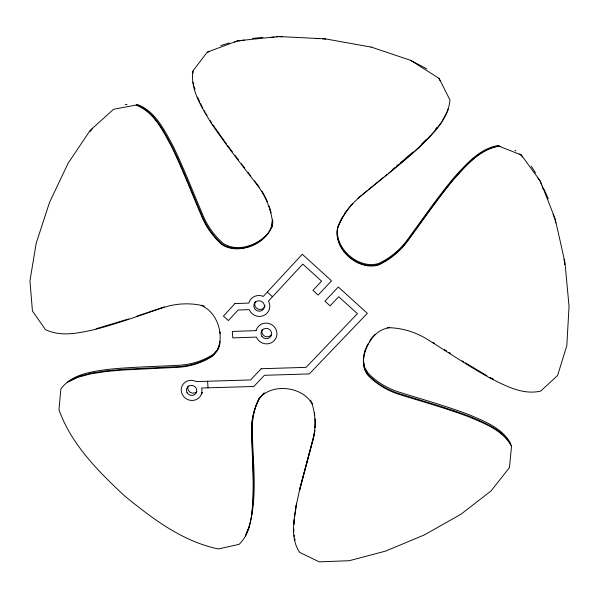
<?xml version="1.0" encoding="UTF-8"?>
<svg xmlns="http://www.w3.org/2000/svg" width="599" height="599" viewBox="0 0 599 599"><rect width="100%" height="100%" fill="white"/><g stroke="black" fill="none" stroke-linecap="round" stroke-linejoin="round"><path stroke-width="0.9" d="M193.133 73.018L193.163 71.169M293.697 532.286L293.817 528.662M293.959 524.125L294.102 519.588M294.296 523.893L294.409 520.276M220.095 341.348L219.885 343.991L217.302 350.759L212.6 355.649A74.343 71.318 38.1 0 1 178.48 366.618L123.297 369.321L106.427 370.826L91.265 373.147L78.372 376.614L68.301 381.526M251.7 514.788C254.732 487.227 252.201 459.493 251.49 431.879A73.033 69.372 11.6 0 1 259.374 398.56C271.721 382.491 303.88 386.475 312.379 404.707A72.689 68.915 20.9 0 1 313.015 439.718L299.493 490.588M271.871 226.984L272.523 219.796M272.478 225.306L272.882 220.836M364.297 353.103L363.436 360.171L364.626 367.449L368.288 373.394A75.002 72.561 -5.8 0 0 399.136 392.143C422.609 399.466 446.337 406.077 469.354 414.808C484.673 421.471 502.426 427.986 510.677 443.664M337.896 226.924C333.538 247.934 358.337 269.715 378.673 263.5A76.08 75.923 -13.4 0 0 407.455 239.765C422.654 219.009 437.225 197.775 453.683 177.978C465.962 164.44 479.125 148.799 498.121 145.535L500.674 146.538M296.243 505.249C293.802 520.748 290.193 538.561 299.747 552.45L319.252 561.847L349.262 560.709L385.681 551.073L424.369 534.914L460.975 514.212L490.925 491.053L509.427 467.639L511.539 446.292C503.235 430.516 485.362 423.957 469.938 417.248C446.764 408.458 422.872 401.809 399.234 394.427A75.526 73.041 -5.7 0 1 368.175 375.558C360.995 367.09 363.069 354.967 367.135 345.571M294.498 517.566L296.632 503.28M448.037 109.011L447.693 110.837L441.972 121.477M296.048 506.237L300.054 487.728L313.487 437.165A72.202 68.496 20.9 0 0 314.842 430.359M299.68 489.63L313.172 438.865A72.524 68.773 20.9 0 0 314.752 430.292M364.402 352.219L365.248 349.831M364.267 354.241C367.659 341.857 376.659 328.252 390.75 327.75A74.036 70.757 3.6 0 1 426.66 338.967C447.857 352.092 468.493 366.131 490.319 378.224C505.781 385.943 522.89 395.235 540.717 391.087L557.587 375.506L566.804 345.728L569.05 306.411L564.947 262.377L555.131 218.77L540.291 181.048L521.242 154.931L498.945 146.171C479.806 149.451 466.546 165.204 454.177 178.839C437.599 198.771 422.924 220.155 407.62 241.045A76.62 76.455 -11 0 1 378.628 264.938C358.15 271.19 333.179 249.266 337.566 228.114A76.492 74.987 -13.4 0 1 359.789 197.004C379.908 180.239 400.746 164.321 420.034 146.583C432.995 133.555 448.344 119.441 449.939 99.981L439.074 78.357L410.727 60.424M218.058 349.434L219.668 345.226M246.024 534.113L248.053 529.142M248.735 527.479C258.289 495.785 252.419 461.949 252.381 429.386A72.539 68.937 11.6 0 1 259.419 397.788M245.418 536.195L249.498 526.207M201.683 393.266L202.02 392.652M272.395 226.197C264.511 243.905 239.607 254.927 222.349 244.212A76.485 75.437 54.8 0 1 202.492 216.883C192.316 193.23 183.129 169.15 171.838 145.991C163.257 130.282 154.475 111.961 136.797 104.945M367.576 344.837L368.452 343.369M369.321 341.902L371.507 338.24L375.251 334.249M89.813 131.78L92.209 129.017M435.705 128.942L436.813 127.55M441.53 122.293C426.99 142.143 407.53 157.537 388.714 173.111M264.196 392.719L259.659 397.788A72.868 69.222 11.6 0 0 251.79 431.048C252.493 453.81 253.991 476.579 253.212 499.371C251.909 514.945 251.101 532.825 239.106 544.356L218.365 548.931C182.298 541.444 152.67 518.749 124.697 496.009C98.184 471.188 71.506 444.713 58.972 409.798L60.881 388.923C71.708 374.24 90.883 371.762 107.67 369.426C131.503 366.925 155.493 366.595 179.4 365.24A74.006 71.019 38.2 0 0 213.379 354.308L217.474 350.048M421.681 144.037L426.114 139.56M268.696 232.869C257.877 245.036 237.893 252.943 223.09 243.351A76.133 75.092 55.1 0 1 203.331 216.149C193.215 192.608 184.073 168.633 172.834 145.579C164.298 129.946 155.553 111.706 137.965 104.728L113.585 109.258L90.142 130.425L68.099 163.257L49.492 202.514L36.195 243.254L29.95 280.864L32.436 311.008L45.397 329.54C61.128 337.319 79.188 332.954 95.451 329.375C118.587 323.288 141.042 315.007 163.729 307.474A73.205 69.611 28.8 0 1 199.767 305.026C218.949 310.948 227.74 342.591 212.211 356.323A74.516 71.476 38.1 0 1 178.015 367.322L122.705 370.025L105.806 371.522L90.606 373.858L77.69 377.325L67.59 382.244M412.831 152.139L400.139 163.1M392.966 169.06L394.397 167.87M396.553 166.08L398.702 164.291M367.546 190.355L359.849 196.674A76.32 74.815 -13.5 0 0 358.03 198.254M368.939 189.209L383.749 177.139M385.164 175.986L387.291 174.264M207.658 52.173L209.395 51.521M234.576 42.125L238.043 40.829L244.422 40.17M136.258 316.377L145.842 313.12M146.718 312.82L164.231 306.905M128.433 319.02L96.102 328.761M220.791 45.546L229.245 42.978M498.668 145.954C479.582 149.233 466.351 164.95 454.012 178.554C437.472 198.434 422.834 219.773 407.567 240.618A76.44 76.275 -11.8 0 1 378.643 264.459C358.209 270.696 333.299 248.817 337.679 227.71A76.32 74.815 -13.5 0 1 352.856 203.331M125.146 104.705L126.981 104.376M387.186 327.728L389.852 327.279M252.471 38.441L262.774 37.385M270.853 37.438L273.586 37.16M276.319 36.876L279.059 36.591M238.746 40.912L240.603 40.725M272.141 37.46L273.998 37.273M325.257 38.868L278.797 36.539L237.691 40.792L207.232 52.158L192.706 71.199C190.504 90.352 201.713 107.431 211.2 123.072C225.576 144.651 241.884 164.837 257.533 185.48A75.781 73.512 46.1 0 1 272.26 220.177C272.335 242.228 239.39 256.252 221.967 244.647A76.665 75.609 54.7 0 1 202.065 217.257C191.867 193.552 182.658 169.405 171.336 146.201C162.733 130.455 153.928 112.088 136.213 105.057M279.561 36.696L282.324 36.831M315.426 38.463L319.102 38.65M322.779 38.83L325.542 38.965M325.107 38.823L371.133 47.096M371.036 47.014L410.914 60.439L426.81 68.885M519.198 154.025L520.913 154.699L522.545 156.931M201.848 305.153L204.334 306.194M490.072 377.49L493.276 379.07M486.86 375.64L465.318 362.807M462.151 360.838L463.731 361.826M432.755 342.216L434.297 343.19M444.346 349.524L446.659 350.999M448.965 352.474L450.508 353.462M514.983 150.222L515.934 150.888M267.296 292.057L272.485 296.73M234.793 155.141L238.649 160.158M241.404 163.744L244.706 168.042M247.993 172.332L250.726 175.904M254.553 180.898L257.832 185.181A75.601 73.348 46.2 0 1 259.24 187.098M226.512 144.052L212.66 124.435M227.62 145.535L232.592 152.221M537.745 177.776L539.916 180.756L541.601 185.031M520.261 154.235L521.34 155.718M511.246 445.416C502.965 429.67 485.13 423.126 469.743 416.432C446.622 407.664 422.782 401.023 399.204 393.663A75.347 72.883 -5.7 0 1 368.213 374.832L364.536 368.857L363.338 361.549M531.238 166.178L535.521 172.931M204.237 110.68L205.157 112.208M206.078 113.735L206.999 115.27M210.227 120.624L211.612 122.915M310.432 400.184L312.536 403.928M438.94 78.304L440.19 80.798M197.58 97.158L199.841 101.965M200.59 103.575L202.851 108.382M544.042 189.306L548.287 198.823M542.267 186.738L543.278 189.306M553.042 214.113L554.719 218.388M193.005 82.258L193.747 84.938M194.233 86.72L194.974 89.401M554.929 219.294L555.745 222.918M563.906 259.172L564.318 260.984M294.146 534.967L294.446 536.749M294.745 538.538L295.045 540.32M219.938 331.876L220.17 333.546M564.52 261.89L564.775 264.638M207.561 381.249L208.04 387.823M271.624 334.429A5.301 5.129 22.9 0 1 264.601 336.106A5.301 5.129 22.9 0 1 262.369 329.285M196.786 391.626A5.219 4.957 27.5 0 1 188.206 385.868M202.305 392.667A10.438 9.906 27.5 0 1 201.564 393.955M265.132 305.707A5.331 5.181 26.7 0 1 257.944 309.039A5.331 5.181 26.7 0 1 255.466 301.484M261.868 191.059A75.601 73.348 46.2 0 1 267.356 201.653M269.078 206.093A75.601 73.348 46.2 0 1 271.13 212.9M314.438 412.606A72.524 68.773 20.9 0 1 314.789 415.257M315.089 418.806A72.524 68.773 20.9 0 1 315.007 427.656M338.18 226.19A75.961 74.478 -13.7 0 1 342.606 216.89M344.665 213.461A75.961 74.478 -13.7 0 1 345.541 212.113M315.381 425.125A72.202 68.496 20.9 0 1 315.164 427.753M234.928 303.588L223.427 316.085L228.406 320.532L238.095 310.027L249.236 309.623A10.737 10.423 26.6 0 0 263.747 315.538A10.737 10.423 26.6 0 0 268.464 301.065L302.78 264.099L321.588 281.163L312.97 290.358L318.151 295.052L331.532 280.819L302.293 254.253L263.275 296.4A10.737 10.423 26.6 0 0 248.817 303.079L234.928 303.588M261.179 368.744L250.622 379.938L196.292 381.593A10.512 9.973 27.5 0 0 181.452 387.778A10.512 9.973 27.5 0 0 191.92 400.476A10.512 9.973 27.5 0 0 201.593 388.017L253.856 386.46L264.406 375.296L309.309 373.918L367.322 313.337L338.315 286.981L324.92 301.177L330.086 305.864L338.727 296.722L357.393 313.659L306.119 367.344L261.179 368.744M256.043 330.626L232.337 331.434L232.771 337.896L256.447 337.102A10.677 10.325 22.9 0 0 273.092 341.662A10.677 10.325 22.9 0 0 272.043 324.89A10.677 10.325 22.9 0 0 256.043 330.626M261.92 336.324A5.339 5.159 22.9 0 0 271.092 335.897A5.339 5.159 22.9 0 0 265.934 328.334A5.339 5.159 22.9 0 0 261.92 336.324M187.068 392.689A5.256 4.987 27.5 0 0 196.075 393.154A5.256 4.987 27.5 0 0 191.643 385.367A5.256 4.987 27.5 0 0 187.068 392.689M254.463 308.395A5.369 5.211 26.6 0 0 263.702 308.814A5.369 5.211 26.6 0 0 259.262 300.75A5.369 5.211 26.6 0 0 254.463 308.395"/></g></svg>
